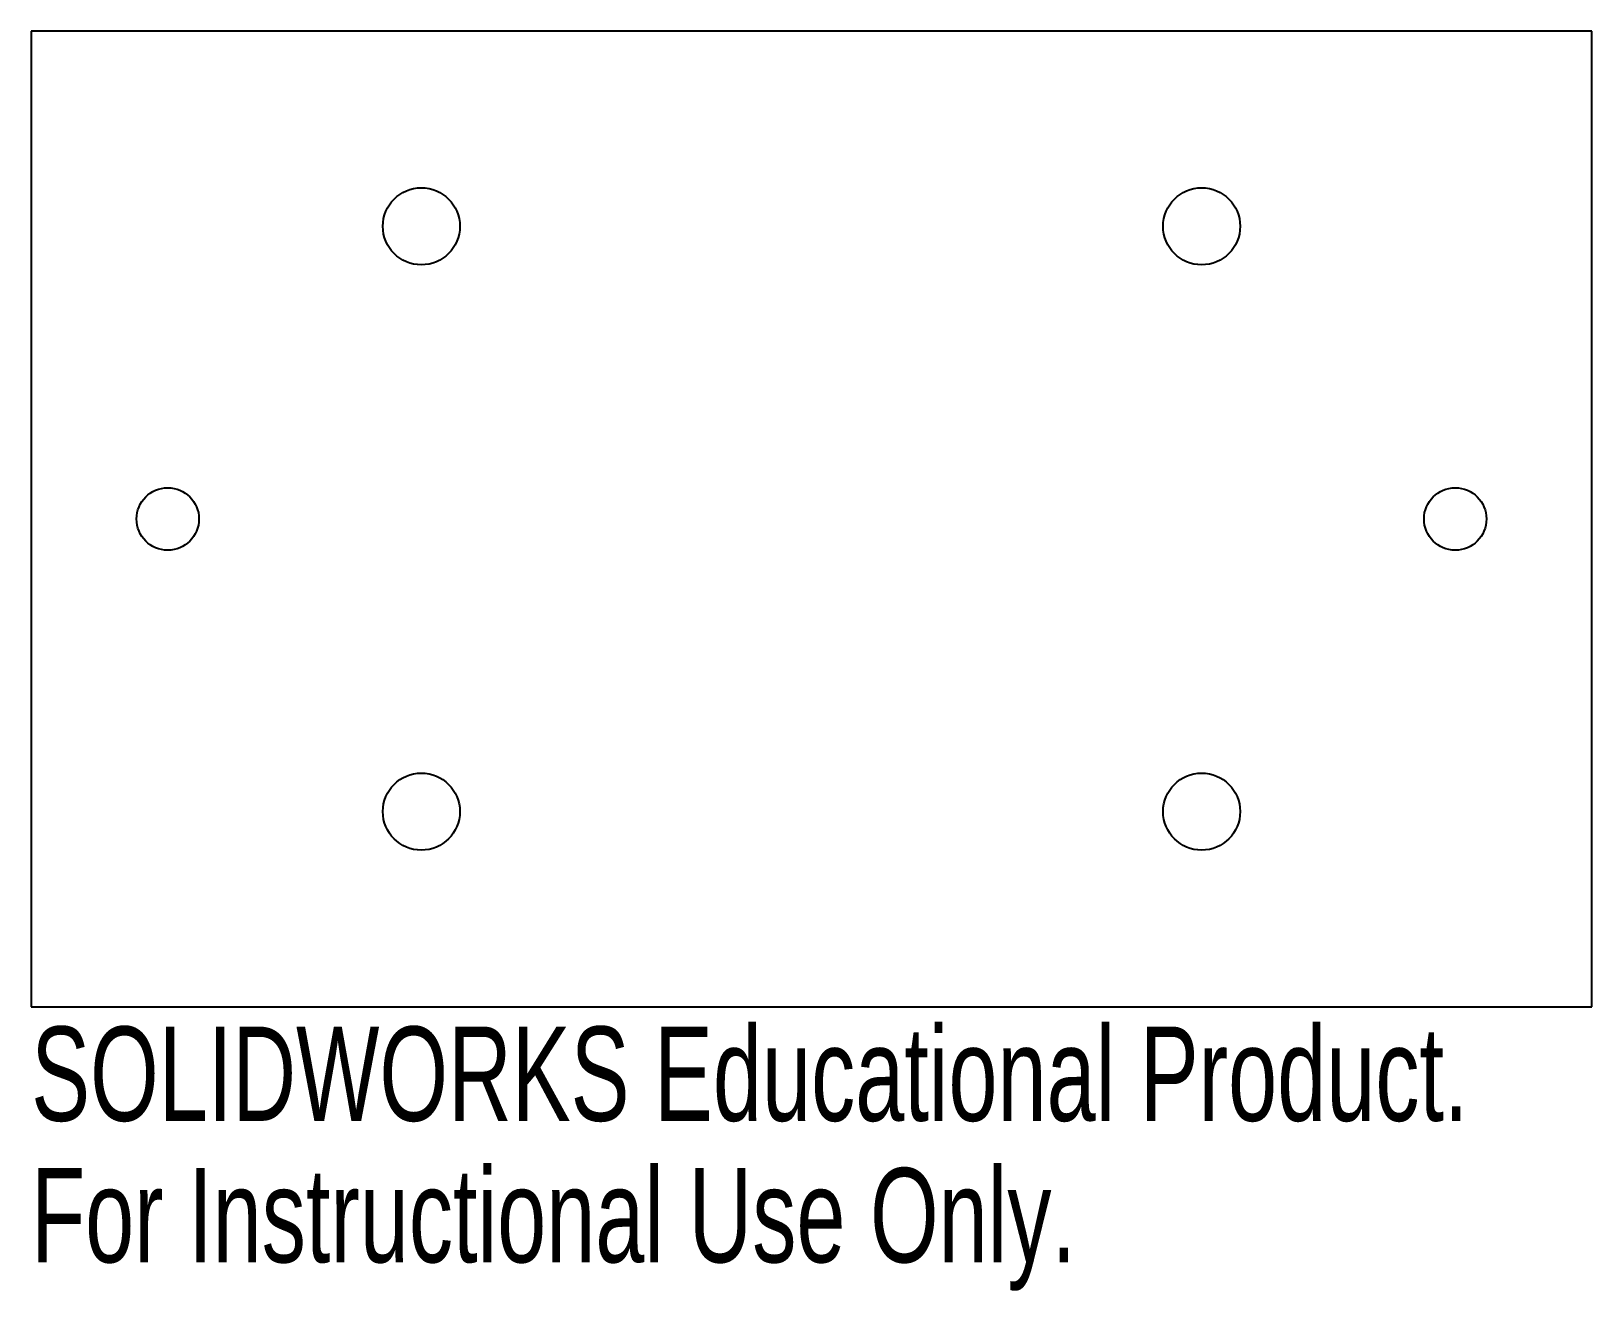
# Model space of a CAD drawing. Header units: millimetres. Extents: x 0 to 80, y -14.6 to 50.
import ezdxf

# ---------------------------------------------------------------- set-up
doc = ezdxf.new("R2010")
doc.units = ezdxf.units.MM
doc.styles.add('SLDTEXTSTYLE0', font='TXT', dxfattribs={"width": 0.7})

msp = doc.modelspace()

# ---------------------------------------------------------------- linework, layer by layer
at = {"color": 7, "linetype": 'Continuous', "lineweight": 25}
for p, q in [((0, 50), (0, 0)), ((80, 50), (0, 50)), ((80, 0), (80, 50)), ((0, 0), (80, 0))]:
    msp.add_line(p, q, dxfattribs=at)
for centre, radius in [((20, 40), 1.975), ((60, 40), 1.975), ((7, 25), 1.6), ((73, 25), 1.6), ((20, 10), 1.975), ((60, 10), 1.975)]:
    msp.add_circle(centre, radius, dxfattribs=at)

# ---------------------------------------------------------------- texts
at = {"color": 7, "linetype": 'Continuous', "char_height": 4.83362, "attachment_point": 1, "style": 'SLDTEXTSTYLE0'}
for s, insert in [('SOLIDWORKS Educational Product.', (0, -1.02)), ('For Instructional Use Only.', (0, -8.27))]:
    msp.add_mtext(s, dxfattribs=dict(at, insert=insert))

doc.saveas('drawing.dxf')
